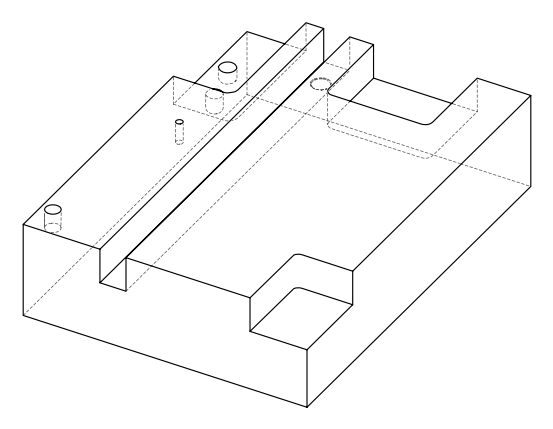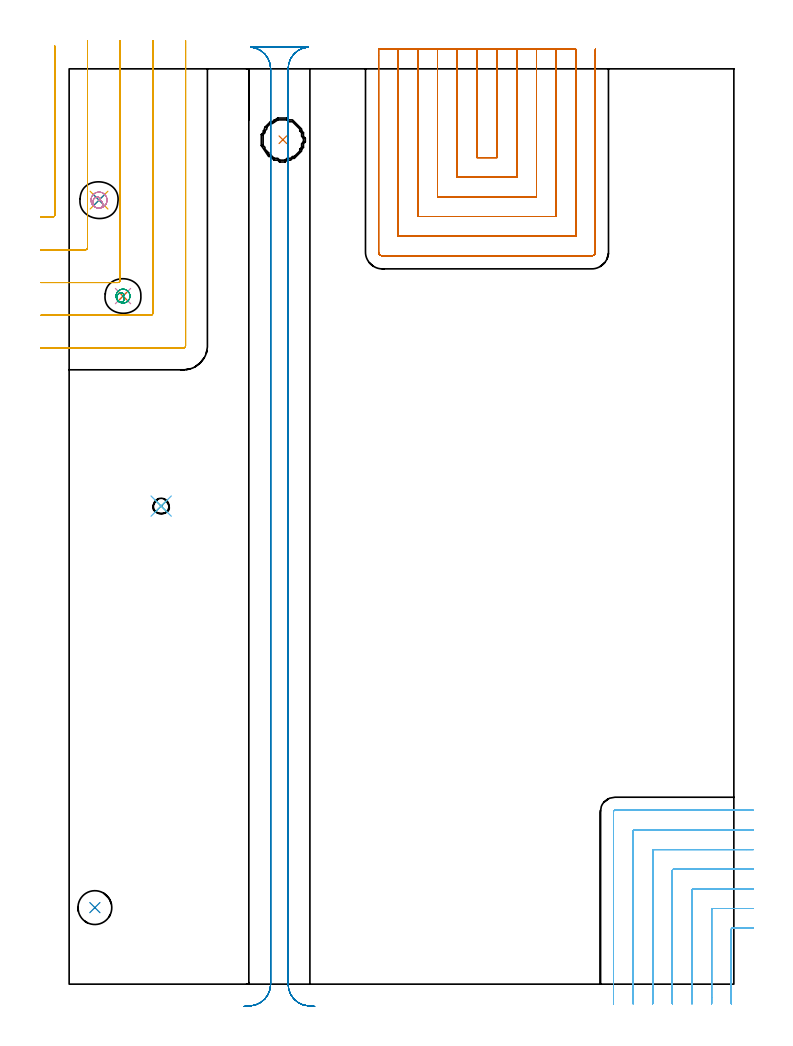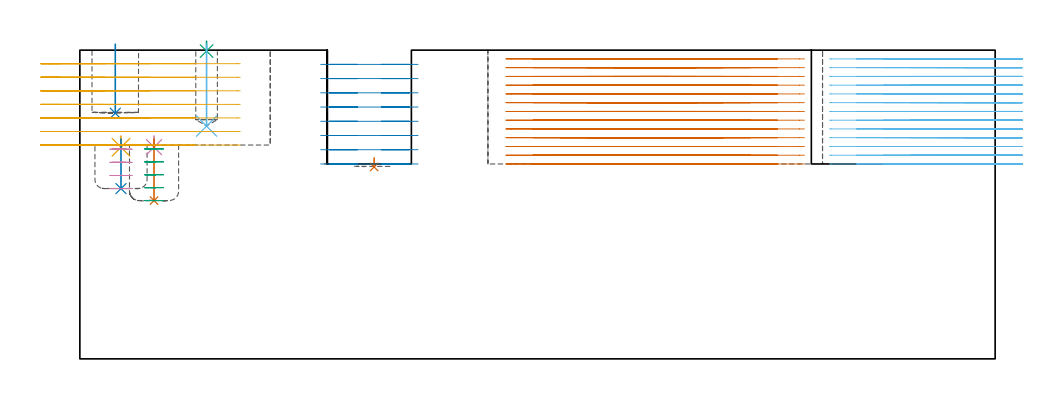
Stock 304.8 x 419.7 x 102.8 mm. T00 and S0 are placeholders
(PLAN: 14 operations, 8 tool changes, 94.5 min)
(1 INDEXABLE_INSERT_DRILL_BLIND_HOLE_FROM_SOLID | STEP1POCKET | NXT0302_009 | 0.02 min | 10948 mm3)
(2 INDEXABLE_INSERT_DRILL_BLIND_HOLE_FROM_SOLID_1 | STEP1POCKET_1 | NXT0302_002 | 0.09 min | 3919 mm3)
(3 SPOT_DRILL | STEP1POCKET_2 | NXT0321_9005460120000 | 0.03 min | 0 mm3)
(4 SPOT_DRILL_1 | STEP1POCKET_3 | NXT0321_9005460120000 | 0.04 min | 3485 mm3)
(5 SPOT_DRILL_2 | STEP1POCKET_4 | NXT0321_9005460120000 | 0.04 min | 3489 mm3)
(6 DRILL_BLIND_HOLE_INTO_CENTER | STEP1POCKET_2 | UGT0301_192 | 0.11 min | 963 mm3)
(7 DRILL_BLIND_HOLE_INTO_CENTER_1 | STEP1POCKET_3 | NXT0301_128 | 0.09 min | 2040 mm3)
(8 DRILL_BLIND_HOLE_INTO_CENTER_2 | STEP1POCKET_4 | NXT0301_128 | 0.07 min | 1585 mm3)
(9 MILL_ROUGH_BLIND_HOLE_CONTOUR | STEP1POCKET_3 | UGT0201_089 | Spiral | 0.67 min | 3842 mm3)
(10 MILL_ROUGH_BLIND_HOLE_CONTOUR_1 | STEP1POCKET_4 | UGT0201_089 | Spiral | 0.64 min | 4366 mm3)
(11 MILL_CORNER_NOTCH_RECTANGULAR | CORNER_NOTCH_RECTANGULAR | UGT0201_094 | Follow Part, ap 5, ae 75% | 11.27 min | 263974 mm3)
(12 MILL_CORNER_NOTCH_RECTANGULAR_1 | CORNER_NOTCH_RECTANGULAR_1 | NXT0201_011 | Follow Part, ap 3, ae 75% | 20.26 min | 198459 mm3)
(13 MILL_SLOT | SLOT_PARTIAL_RECTANGULAR | NXT0201_011 | Follow Part, ap 3, ae 75% | 46.13 min | 386255 mm3)
(14 MILL_RECTANGULAR_SLOT | SLOT_RECTANGULAR | UGT0201_094 | Follow Part, ap 5, ae 75% | 15.03 min | 434647 mm3)
(TOOL NXT0302_009 | Index. Insert Drill 19mm [880-D1900L25-05] | D19 PA176 FL95 Z2)
(TOOL NXT0302_002 | Index. Insert Drill 15.5mm [880-D1550L20-05] | D15.5 PA176 FL78 Z2)
(TOOL NXT0321_9005460120000 | NC Spot Drill, 142deg, 12mm, Carbide, Uncoated | D12 PA142 FL30 Z2)
(TOOL UGT0301_192 | Twist Drill 7.2 mm | D7.2 PA118 FL66 Z2)
(TOOL NXT0301_128 | Carbide Drill 12mm [861.1-1200-036A1-GP GC34] | D12 PA150 FL37.4 Z2)
(TOOL UGT0201_089 | End mill 10 mm | D10 R3 FL22 Z4)
(TOOL UGT0201_094 | End mill 20 mm | D20 FL38 Z4)
(TOOL NXT0201_011 | ENDMILL 12mm [2P460-1200-NA 1630] | D12 FL38 Z6)
(OP 1 INDEXABLE_INSERT_DRILL_BLIND_HOLE_FROM_SOLID)
G17 G21 G94 G90
T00 M6
G54
G17 G0 G90 X98. Y387.2 S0 M3
G43 Z112.8 H1
G94 G81 G98 Z63.9 F250. R66.9
G80
M5
M2
(OP 2 INDEXABLE_INSERT_DRILL_BLIND_HOLE_FROM_SOLID_1)
G17 G21 G94 G90
T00 M6
G54
G17 G0 G90 X11.8 Y35.1 S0 M3
G43 Z112.8 H1
G94 G81 G98 Z81.8 F250. R104.8
G80
M5
M2
(OP 3 SPOT_DRILL)
G17 G21 G94 G90
T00 M6
G54
G17 G0 G90 X42.2 Y219.2 S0 M3
G43 Z112.8 H0
G94 G81 G98 Z102.49 F250. R105.8
G80
M5
M2
(OP 4 SPOT_DRILL_1)
G17 G21 G94 G90
T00 M6
G54
G17 G0 G90 X24.7 Y315.5 S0 M3
G43 Z112.8 H0
G94 G81 G98 Z70.494 F250. R74.2
G80
M5
M2
(OP 5 SPOT_DRILL_2)
G17 G21 G94 G90
T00 M6
G54
G17 G0 G90 X13.7 Y359.5 S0 M3
G43 Z112.8 H0
G94 G81 G98 Z70.451 F250. R74.2
G80
M5
M2
(OP 6 DRILL_BLIND_HOLE_INTO_CENTER)
G17 G21 G94 G90
T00 M6
G54
G17 G0 G90 X42.2 Y219.2 S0 M3
G43 Z112.8 H0
G94 G81 G98 Z77.5 F250. R104.8
G80
M5
M2
(OP 7 DRILL_BLIND_HOLE_INTO_CENTER_1)
G17 G21 G94 G90
T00 M6
G54
G17 G0 G90 X24.7 Y315.5 S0 M3
G43 Z112.8 H1
G94 G81 G98 Z52.7 F250. R73.2
G80
M5
M2
(OP 8 DRILL_BLIND_HOLE_INTO_CENTER_2)
G17 G21 G94 G90
T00 M6
G54
G17 G0 G90 X13.7 Y359.5 S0 M3
G43 Z112.8 H1
G94 G81 G98 Z56.7 F250. R73.2
G80
M5
M2
(OP 9 MILL_ROUGH_BLIND_HOLE_CONTOUR)
G17 G21 G94 G90
T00 M6
G54
G17 G0 G90 X24.7 Y315.5 S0 M3
G43 Z112.8 H0
Z69.9
G94 G3 X25.152 Y316.211 R0.499 F250.
X24.019 Y316.948 R1.283
X21.965 Y315.52 R2.125
X22.66 Y313.034 R2.263
X27.166 Y313.46 R3.2
X22.66 Y313.034 R-3.2
X24.913 Y313.247 R1.6
X24.7 Y315.5 R1.6
G0 Z65.6
G3 X25.152 Y316.211 R0.499
X24.019 Y316.948 R1.283
X21.965 Y315.52 R2.125
X22.66 Y313.034 R2.263
X27.166 Y313.46 R3.2
X22.66 Y313.034 R-3.2
X24.913 Y313.247 R1.6
X24.7 Y315.5 R1.6
G0 Z61.3
G3 X25.152 Y316.211 R0.499
X24.019 Y316.948 R1.283
X21.965 Y315.52 R2.125
X22.66 Y313.034 R2.263
X27.166 Y313.46 R3.2
X22.66 Y313.034 R-3.2
X24.913 Y313.247 R1.6
X24.7 Y315.5 R1.6
G0 Z57.
G3 X25.152 Y316.211 R0.499
X24.019 Y316.948 R1.283
X21.965 Y315.52 R2.125
X22.66 Y313.034 R2.263
X27.166 Y313.46 R3.2
X22.66 Y313.034 R-3.2
X24.913 Y313.247 R1.6
X24.7 Y315.5 R1.6
G0 Z52.7
G3 X25.152 Y316.211 R0.499
X24.019 Y316.948 R1.283
X21.965 Y315.52 R2.125
X22.66 Y313.034 R2.263
X27.166 Y313.46 R3.2
X22.66 Y313.034 R-3.2
X24.913 Y313.247 R1.6
X24.7 Y315.5 R1.6
G0 Z112.8
M5
M2
(OP 10 MILL_ROUGH_BLIND_HOLE_CONTOUR_1)
G17 G21 G94 G90
T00 M6
G54
G17 G0 G90 X13.7 Y359.5 S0 M3
G43 Z112.8 H0
Z69.825
G94 G3 X14.11 Y360.448 R0.563 F250.
X12.434 Y360.849 R1.567
X10.874 Y358.062 R2.442
X13.468 Y355.807 R2.829
X17.393 Y359.268 R3.7
X13.468 Y355.807 R-3.7
X15.43 Y357.537 R1.85
X13.7 Y359.5 R1.85
G0 Z65.45
G3 X14.11 Y360.448 R0.563
X12.434 Y360.849 R1.567
X10.874 Y358.062 R2.442
X13.468 Y355.807 R2.829
X17.393 Y359.268 R3.7
X13.468 Y355.807 R-3.7
X15.43 Y357.537 R1.85
X13.7 Y359.5 R1.85
G0 Z61.075
G3 X14.11 Y360.448 R0.563
X12.434 Y360.849 R1.567
X10.874 Y358.062 R2.442
X13.468 Y355.807 R2.829
X17.393 Y359.268 R3.7
X13.468 Y355.807 R-3.7
X15.43 Y357.537 R1.85
X13.7 Y359.5 R1.85
G0 Z56.7
G3 X14.11 Y360.448 R0.563
X12.434 Y360.849 R1.567
X10.874 Y358.062 R2.442
X13.468 Y355.807 R2.829
X17.393 Y359.268 R3.7
X13.468 Y355.807 R-3.7
X15.43 Y357.537 R1.85
X13.7 Y359.5 R1.85
G0 Z112.8
M5
M2
(OP 11 MILL_CORNER_NOTCH_RECTANGULAR)
G17 G21 G94 G90
T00 M6
G54
G17 G0 G90 X-13. Y351.7 S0 M3
G43 Z112.8 H0
Z98.286
G94 G1 X-10. F250.
X-7.594 F500.
G3 X-6.6 Y352.694 R1.
G1 Y427.213
Y430.213 F250.
G0 Z112.8
X-13. Y336.7
Z98.286
G1 X-10.
X7.406 F500.
G3 X8.4 Y337.694 R1.
G1 Y429.7
Y432.7 F250.
G0 Z112.8
X-13. Y321.7
Z98.286
G1 X-10.
X22.405 F500.
G3 X23.4 Y322.695 R1.
G1 Y429.7
Y432.7 F250.
G0 Z112.8
X-13. Y306.7
Z98.286
G1 X-10.
X37.405 F500.
G3 X38.4 Y307.695 R1.
G1 Y429.7
Y432.7 F250.
G0 Z112.8
X-13. Y291.7
Z98.286
G1 X-10.
X52.405 F500.
G3 X53.4 Y292.695 R1.
G1 Y429.7
Y432.7 F250.
G0 Z112.8
X-13. Y351.7
Z93.771
G1 X-10.
X-7.594 F500.
G3 X-6.6 Y352.694 R1.
G1 Y427.213
Y430.213 F250.
G0 Z112.8
X-13. Y336.7
Z93.771
G1 X-10.
X7.406 F500.
G3 X8.4 Y337.694 R1.
G1 Y429.7
Y432.7 F250.
G0 Z112.8
X-13. Y321.7
Z93.771
G1 X-10.
X22.405 F500.
G3 X23.4 Y322.695 R1.
G1 Y429.7
Y432.7 F250.
G0 Z112.8
X-13. Y306.7
Z93.771
G1 X-10.
X37.405 F500.
G3 X38.4 Y307.695 R1.
G1 Y429.7
Y432.7 F250.
G0 Z112.8
X-13. Y291.7
Z93.771
G1 X-10.
X52.405 F500.
G3 X53.4 Y292.695 R1.
G1 Y429.7
Y432.7 F250.
G0 Z112.8
X-13. Y351.7
Z89.257
G1 X-10.
X-7.594 F500.
G3 X-6.6 Y352.694 R1.
G1 Y427.213
Y430.213 F250.
G0 Z112.8
X-13. Y336.7
Z89.257
G1 X-10.
X7.406 F500.
G3 X8.4 Y337.694 R1.
G1 Y429.7
Y432.7 F250.
G0 Z112.8
X-13. Y321.7
Z89.257
G1 X-10.
X22.405 F500.
G3 X23.4 Y322.695 R1.
G1 Y429.7
Y432.7 F250.
G0 Z112.8
X-13. Y306.7
Z89.257
G1 X-10.
X37.405 F500.
G3 X38.4 Y307.695 R1.
G1 Y429.7
Y432.7 F250.
G0 Z112.8
X-13. Y291.7
Z89.257
G1 X-10.
X52.405 F500.
G3 X53.4 Y292.695 R1.
G1 Y429.7
Y432.7 F250.
G0 Z112.8
X-13. Y351.7
Z84.743
G1 X-10.
X-7.594 F500.
G3 X-6.6 Y352.694 R1.
G1 Y427.213
Y430.213 F250.
G0 Z112.8
X-13. Y336.7
Z84.743
G1 X-10.
X7.406 F500.
G3 X8.4 Y337.694 R1.
G1 Y429.7
Y432.7 F250.
G0 Z112.8
X-13. Y321.7
Z84.743
G1 X-10.
X22.405 F500.
G3 X23.4 Y322.695 R1.
G1 Y429.7
Y432.7 F250.
G0 Z112.8
X-13. Y306.7
Z84.743
G1 X-10.
X37.405 F500.
G3 X38.4 Y307.695 R1.
G1 Y429.7
Y432.7 F250.
G0 Z112.8
X-13. Y291.7
Z84.743
G1 X-10.
X52.405 F500.
G3 X53.4 Y292.695 R1.
G1 Y429.7
Y432.7 F250.
G0 Z112.8
X-13. Y351.7
Z80.229
G1 X-10.
X-7.594 F500.
G3 X-6.6 Y352.694 R1.
G1 Y427.213
Y430.213 F250.
G0 Z112.8
X-13. Y336.7
Z80.229
G1 X-10.
X7.406 F500.
G3 X8.4 Y337.694 R1.
G1 Y429.7
Y432.7 F250.
G0 Z112.8
X-13. Y321.7
Z80.229
G1 X-10.
X22.405 F500.
G3 X23.4 Y322.695 R1.
G1 Y429.7
Y432.7 F250.
G0 Z112.8
X-13. Y306.7
Z80.229
G1 X-10.
X37.405 F500.
G3 X38.4 Y307.695 R1.
G1 Y429.7
Y432.7 F250.
G0 Z112.8
X-13. Y291.7
Z80.229
G1 X-10.
X52.405 F500.
G3 X53.4 Y292.695 R1.
G1 Y429.7
Y432.7 F250.
G0 Z112.8
X-13. Y351.7
Z75.714
G1 X-10.
X-7.594 F500.
G3 X-6.6 Y352.694 R1.
G1 Y427.213
Y430.213 F250.
G0 Z112.8
X-13. Y336.7
Z75.714
G1 X-10.
X7.406 F500.
G3 X8.4 Y337.694 R1.
G1 Y429.7
Y432.7 F250.
G0 Z112.8
X-13. Y321.7
Z75.714
G1 X-10.
X22.405 F500.
G3 X23.4 Y322.695 R1.
G1 Y429.7
Y432.7 F250.
G0 Z112.8
X-13. Y306.7
Z75.714
G1 X-10.
X37.405 F500.
G3 X38.4 Y307.695 R1.
G1 Y429.7
Y432.7 F250.
G0 Z112.8
X-13. Y291.7
Z75.714
G1 X-10.
X52.405 F500.
G3 X53.4 Y292.695 R1.
G1 Y429.7
Y432.7 F250.
G0 Z112.8
X-13. Y351.7
Z71.2
G1 X-10.
X-7.594 F500.
G3 X-6.6 Y352.694 R1.
G1 Y427.213
Y430.213 F250.
G0 Z112.8
X-13. Y336.7
Z71.2
G1 X-10.
X7.406 F500.
G3 X8.4 Y337.694 R1.
G1 Y429.7
Y432.7 F250.
G0 Z112.8
X-13. Y321.7
Z71.2
G1 X-10.
X22.405 F500.
G3 X23.4 Y322.695 R1.
G1 Y429.7
Y432.7 F250.
G0 Z112.8
X-13. Y306.7
Z71.2
G1 X-10.
X37.405 F500.
G3 X38.4 Y307.695 R1.
G1 Y429.7
Y432.7 F250.
G0 Z112.8
X-13. Y291.7
Z71.2
G1 X-10.
X52.405 F500.
G3 X53.4 Y292.695 R1.
G1 Y429.7
Y432.7 F250.
G0 Z112.8
M5
M2
(OP 12 MILL_CORNER_NOTCH_RECTANGULAR_1)
G17 G21 G94 G90
T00 M6
G54
G17 G0 G90 X313.8 Y25.7 S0 M3
G43 Z112.8 H1
Z99.885
G94 G1 X310.8 F250.
X304.195 F500.
G3 X303.6 Y25.105 R0.6
G1 Y-6.
Y-9. F250.
G0 Z112.8
X313.8 Y34.7
Z99.885
G1 X310.8
X295.195 F500.
G3 X294.6 Y34.105 R0.6
G1 Y-6.
Y-9. F250.
G0 Z112.8
X313.8 Y43.7
Z99.885
G1 X310.8
X286.196 F500.
G3 X285.6 Y43.104 R0.6
G1 Y-6.
Y-9. F250.
G0 Z112.8
X313.8 Y52.7
Z99.885
G1 X310.8
X277.196 F500.
G3 X276.6 Y52.104 R0.6
G1 Y-6.
Y-9. F250.
G0 Z112.8
X313.8 Y61.7
Z99.885
G1 X310.8
X268.196 F500.
G3 X267.6 Y61.104 R0.6
G1 Y-6.
Y-9. F250.
G0 Z112.8
X313.8 Y70.7
Z99.885
G1 X310.8
X259.196 F500.
G3 X258.6 Y70.104 R0.6
G1 Y-6.
Y-9. F250.
G0 Z112.8
X313.8 Y79.7
Z99.885
G1 X310.8
X250.2 F500.
G3 X249.6 Y79.1 R0.6
G1 Y-6.
Y-9. F250.
G0 Z112.8
X313.8 Y25.7
Z96.969
G1 X310.8
X304.195 F500.
G3 X303.6 Y25.105 R0.6
G1 Y-6.
Y-9. F250.
G0 Z112.8
X313.8 Y34.7
Z96.969
G1 X310.8
X295.195 F500.
G3 X294.6 Y34.104 R0.6
G1 Y-6.
Y-9. F250.
G0 Z112.8
X313.8 Y43.7
Z96.969
G1 X310.8
X286.196 F500.
G3 X285.6 Y43.104 R0.6
G1 Y-6.
Y-9. F250.
G0 Z112.8
X313.8 Y52.7
Z96.969
G1 X310.8
X277.196 F500.
G3 X276.6 Y52.104 R0.6
G1 Y-6.
Y-9. F250.
G0 Z112.8
X313.8 Y61.7
Z96.969
G1 X310.8
X268.196 F500.
G3 X267.6 Y61.104 R0.6
G1 Y-6.
Y-9. F250.
G0 Z112.8
X313.8 Y70.7
Z96.969
G1 X310.8
X259.196 F500.
G3 X258.6 Y70.104 R0.6
G1 Y-6.
Y-9. F250.
G0 Z112.8
X313.8 Y79.7
Z96.969
G1 X310.8
X250.2 F500.
G3 X249.6 Y79.1 R0.6
G1 Y-6.
Y-9. F250.
G0 Z112.8
X313.8 Y25.7
Z94.054
G1 X310.8
X304.195 F500.
G3 X303.6 Y25.105 R0.6
G1 Y-6.
Y-9. F250.
G0 Z112.8
X313.8 Y34.7
Z94.054
G1 X310.8
X295.195 F500.
G3 X294.6 Y34.104 R0.6
G1 Y-6.
Y-9. F250.
G0 Z112.8
X313.8 Y43.7
Z94.054
G1 X310.8
X286.196 F500.
G3 X285.6 Y43.104 R0.6
G1 Y-6.
Y-9. F250.
G0 Z112.8
X313.8 Y52.7
Z94.054
G1 X310.8
X277.196 F500.
G3 X276.6 Y52.104 R0.6
G1 Y-6.
Y-9. F250.
G0 Z112.8
X313.8 Y61.7
Z94.054
G1 X310.8
X268.196 F500.
G3 X267.6 Y61.104 R0.6
G1 Y-6.
Y-9. F250.
G0 Z112.8
X313.8 Y70.7
Z94.054
G1 X310.8
X259.196 F500.
G3 X258.6 Y70.104 R0.6
G1 Y-6.
Y-9. F250.
G0 Z112.8
X313.8 Y79.7
Z94.054
G1 X310.8
X250.2 F500.
G3 X249.6 Y79.1 R0.6
G1 Y-6.
Y-9. F250.
G0 Z112.8
X313.8 Y25.7
Z91.138
G1 X310.8
X304.195 F500.
G3 X303.6 Y25.105 R0.6
G1 Y-6.
Y-9. F250.
G0 Z112.8
X313.8 Y34.7
Z91.138
G1 X310.8
X295.195 F500.
G3 X294.6 Y34.104 R0.6
G1 Y-6.
Y-9. F250.
G0 Z112.8
X313.8 Y43.7
Z91.138
G1 X310.8
X286.196 F500.
G3 X285.6 Y43.104 R0.6
G1 Y-6.
Y-9. F250.
G0 Z112.8
X313.8 Y52.7
Z91.138
G1 X310.8
X277.196 F500.
G3 X276.6 Y52.104 R0.6
G1 Y-6.
Y-9. F250.
G0 Z112.8
X313.8 Y61.7
Z91.138
G1 X310.8
X268.196 F500.
G3 X267.6 Y61.104 R0.6
G1 Y-6.
Y-9. F250.
G0 Z112.8
X313.8 Y70.7
Z91.138
G1 X310.8
X259.196 F500.
G3 X258.6 Y70.104 R0.6
G1 Y-6.
Y-9. F250.
G0 Z112.8
X313.8 Y79.7
Z91.138
G1 X310.8
X250.2 F500.
G3 X249.6 Y79.1 R0.6
G1 Y-6.
Y-9. F250.
G0 Z112.8
X313.8 Y25.7
Z88.223
G1 X310.8
X304.195 F500.
G3 X303.6 Y25.105 R0.6
G1 Y-6.
Y-9. F250.
G0 Z112.8
X313.8 Y34.7
Z88.223
G1 X310.8
X295.195 F500.
G3 X294.6 Y34.104 R0.6
G1 Y-6.
Y-9. F250.
G0 Z112.8
X313.8 Y43.7
Z88.223
G1 X310.8
X286.196 F500.
G3 X285.6 Y43.104 R0.6
G1 Y-6.
Y-9. F250.
G0 Z112.8
X313.8 Y52.7
Z88.223
G1 X310.8
X277.196 F500.
G3 X276.6 Y52.104 R0.6
G1 Y-6.
Y-9. F250.
G0 Z112.8
X313.8 Y61.7
Z88.223
G1 X310.8
X268.196 F500.
G3 X267.6 Y61.104 R0.6
G1 Y-6.
Y-9. F250.
G0 Z112.8
X313.8 Y70.7
Z88.223
G1 X310.8
X259.196 F500.
G3 X258.6 Y70.104 R0.6
G1 Y-6.
Y-9. F250.
G0 Z112.8
X313.8 Y79.7
Z88.223
G1 X310.8
X250.2 F500.
G3 X249.6 Y79.1 R0.6
G1 Y-6.
Y-9. F250.
G0 Z112.8
X313.8 Y25.7
Z85.308
G1 X310.8
X304.195 F500.
G3 X303.6 Y25.105 R0.6
G1 Y-6.
Y-9. F250.
G0 Z112.8
X313.8 Y34.7
Z85.308
G1 X310.8
X295.195 F500.
G3 X294.6 Y34.104 R0.6
G1 Y-6.
Y-9. F250.
G0 Z112.8
X313.8 Y43.7
Z85.308
G1 X310.8
X286.196 F500.
G3 X285.6 Y43.104 R0.6
G1 Y-6.
Y-9. F250.
G0 Z112.8
X313.8 Y52.7
Z85.308
G1 X310.8
X277.196 F500.
G3 X276.6 Y52.104 R0.6
G1 Y-6.
Y-9. F250.
G0 Z112.8
X313.8 Y61.7
Z85.308
G1 X310.8
X268.196 F500.
G3 X267.6 Y61.104 R0.6
G1 Y-6.
Y-9. F250.
G0 Z112.8
X313.8 Y70.7
Z85.308
G1 X310.8
X259.196 F500.
G3 X258.6 Y70.104 R0.6
G1 Y-6.
Y-9. F250.
G0 Z112.8
X313.8 Y79.7
Z85.308
G1 X310.8
X250.2 F500.
G3 X249.6 Y79.1 R0.6
G1 Y-6.
Y-9. F250.
G0 Z112.8
X313.8 Y25.7
Z82.392
G1 X310.8
X304.195 F500.
G3 X303.6 Y25.105 R0.6
G1 Y-6.
Y-9. F250.
G0 Z112.8
X313.8 Y34.7
Z82.392
G1 X310.8
X295.195 F500.
G3 X294.6 Y34.104 R0.6
G1 Y-6.
Y-9. F250.
G0 Z112.8
X313.8 Y43.7
Z82.392
G1 X310.8
X286.196 F500.
G3 X285.6 Y43.104 R0.6
G1 Y-6.
Y-9. F250.
G0 Z112.8
X313.8 Y52.7
Z82.392
G1 X310.8
X277.196 F500.
G3 X276.6 Y52.104 R0.6
G1 Y-6.
Y-9. F250.
G0 Z112.8
X313.8 Y61.7
Z82.392
G1 X310.8
X268.196 F500.
G3 X267.6 Y61.104 R0.6
G1 Y-6.
Y-9. F250.
G0 Z112.8
X313.8 Y70.7
Z82.392
G1 X310.8
X259.196 F500.
G3 X258.6 Y70.104 R0.6
G1 Y-6.
Y-9. F250.
G0 Z112.8
X313.8 Y79.7
Z82.392
G1 X310.8
X250.2 F500.
G3 X249.6 Y79.1 R0.6
G1 Y-6.
Y-9. F250.
G0 Z112.8
X313.8 Y25.7
Z79.477
G1 X310.8
X304.195 F500.
G3 X303.6 Y25.105 R0.6
G1 Y-6.
Y-9. F250.
G0 Z112.8
X313.8 Y34.7
Z79.477
G1 X310.8
X295.195 F500.
G3 X294.6 Y34.104 R0.6
G1 Y-6.
Y-9. F250.
G0 Z112.8
X313.8 Y43.7
Z79.477
G1 X310.8
X286.196 F500.
G3 X285.6 Y43.104 R0.6
G1 Y-6.
Y-9. F250.
G0 Z112.8
X313.8 Y52.7
Z79.477
G1 X310.8
X277.196 F500.
G3 X276.6 Y52.104 R0.6
G1 Y-6.
Y-9. F250.
G0 Z112.8
X313.8 Y61.7
Z79.477
G1 X310.8
X268.196 F500.
G3 X267.6 Y61.104 R0.6
G1 Y-6.
Y-9. F250.
G0 Z112.8
X313.8 Y70.7
Z79.477
G1 X310.8
X259.196 F500.
G3 X258.6 Y70.104 R0.6
G1 Y-6.
Y-9. F250.
G0 Z112.8
X313.8 Y79.7
Z79.477
G1 X310.8
X250.2 F500.
G3 X249.6 Y79.1 R0.6
G1 Y-6.
Y-9. F250.
G0 Z112.8
X313.8 Y25.7
Z76.562
G1 X310.8
X304.195 F500.
G3 X303.6 Y25.105 R0.6
G1 Y-6.
Y-9. F250.
G0 Z112.8
X313.8 Y34.7
Z76.562
G1 X310.8
X295.195 F500.
G3 X294.6 Y34.104 R0.6
G1 Y-6.
Y-9. F250.
G0 Z112.8
X313.8 Y43.7
Z76.562
G1 X310.8
X286.196 F500.
G3 X285.6 Y43.104 R0.6
G1 Y-6.
Y-9. F250.
G0 Z112.8
X313.8 Y52.7
Z76.562
G1 X310.8
X277.196 F500.
G3 X276.6 Y52.104 R0.6
G1 Y-6.
Y-9. F250.
G0 Z112.8
X313.8 Y61.7
Z76.562
G1 X310.8
X268.196 F500.
G3 X267.6 Y61.104 R0.6
G1 Y-6.
Y-9. F250.
G0 Z112.8
X313.8 Y70.7
Z76.562
G1 X310.8
X259.196 F500.
G3 X258.6 Y70.104 R0.6
G1 Y-6.
Y-9. F250.
G0 Z112.8
X313.8 Y79.7
Z76.562
G1 X310.8
X250.2 F500.
G3 X249.6 Y79.1 R0.6
G1 Y-6.
Y-9. F250.
G0 Z112.8
X313.8 Y25.7
Z73.646
G1 X310.8
X304.195 F500.
G3 X303.6 Y25.105 R0.6
G1 Y-6.
Y-9. F250.
G0 Z112.8
X313.8 Y34.7
Z73.646
G1 X310.8
X295.195 F500.
G3 X294.6 Y34.104 R0.6
G1 Y-6.
Y-9. F250.
G0 Z112.8
X313.8 Y43.7
Z73.646
G1 X310.8
X286.196 F500.
G3 X285.6 Y43.104 R0.6
G1 Y-6.
Y-9. F250.
G0 Z112.8
X313.8 Y52.7
Z73.646
G1 X310.8
X277.196 F500.
G3 X276.6 Y52.104 R0.6
G1 Y-6.
Y-9. F250.
G0 Z112.8
X313.8 Y61.7
Z73.646
G1 X310.8
X268.196 F500.
G3 X267.6 Y61.104 R0.6
G1 Y-6.
Y-9. F250.
G0 Z112.8
X313.8 Y70.7
Z73.646
G1 X310.8
X259.196 F500.
G3 X258.6 Y70.104 R0.6
G1 Y-6.
Y-9. F250.
G0 Z112.8
X313.8 Y79.7
Z73.646
G1 X310.8
X250.2 F500.
G3 X249.6 Y79.1 R0.6
G1 Y-6.
Y-9. F250.
G0 Z112.8
X313.8 Y25.7
Z70.731
G1 X310.8
X304.195 F500.
G3 X303.6 Y25.105 R0.6
G1 Y-6.
Y-9. F250.
G0 Z112.8
X313.8 Y34.7
Z70.731
G1 X310.8
X295.195 F500.
G3 X294.6 Y34.104 R0.6
G1 Y-6.
Y-9. F250.
G0 Z112.8
X313.8 Y43.7
Z70.731
G1 X310.8
X286.196 F500.
G3 X285.6 Y43.104 R0.6
G1 Y-6.
Y-9. F250.
G0 Z112.8
X313.8 Y52.7
Z70.731
G1 X310.8
X277.196 F500.
G3 X276.6 Y52.104 R0.6
G1 Y-6.
Y-9. F250.
G0 Z112.8
X313.8 Y61.7
Z70.731
G1 X310.8
X268.196 F500.
G3 X267.6 Y61.104 R0.6
G1 Y-6.
Y-9. F250.
G0 Z112.8
X313.8 Y70.7
Z70.731
G1 X310.8
X259.196 F500.
G3 X258.6 Y70.104 R0.6
G1 Y-6.
Y-9. F250.
G0 Z112.8
X313.8 Y79.7
Z70.731
G1 X310.8
X250.2 F500.
G3 X249.6 Y79.1 R0.6
G1 Y-6.
Y-9. F250.
G0 Z112.8
X313.8 Y25.7
Z67.815
G1 X310.8
X304.195 F500.
G3 X303.6 Y25.105 R0.6
G1 Y-6.
Y-9. F250.
G0 Z112.8
X313.8 Y34.7
Z67.815
G1 X310.8
X295.195 F500.
G3 X294.6 Y34.104 R0.6
G1 Y-6.
Y-9. F250.
G0 Z112.8
X313.8 Y43.7
Z67.815
G1 X310.8
X286.196 F500.
G3 X285.6 Y43.104 R0.6
G1 Y-6.
Y-9. F250.
G0 Z112.8
X313.8 Y52.7
Z67.815
G1 X310.8
X277.196 F500.
G3 X276.6 Y52.104 R0.6
G1 Y-6.
Y-9. F250.
G0 Z112.8
X313.8 Y61.7
Z67.815
G1 X310.8
X268.196 F500.
G3 X267.6 Y61.104 R0.6
G1 Y-6.
Y-9. F250.
G0 Z112.8
X313.8 Y70.7
Z67.815
G1 X310.8
X259.196 F500.
G3 X258.6 Y70.104 R0.6
G1 Y-6.
Y-9. F250.
G0 Z112.8
X313.8 Y79.7
Z67.815
G1 X310.8
X250.2 F500.
G3 X249.6 Y79.1 R0.6
G1 Y-6.
Y-9. F250.
G0 Z112.8
X313.8 Y25.7
Z64.9
G1 X310.8
X304.195 F500.
G3 X303.6 Y25.105 R0.6
G1 Y-6.
Y-9. F250.
G0 Z112.8
X313.8 Y34.7
Z64.9
G1 X310.8
X295.195 F500.
G3 X294.6 Y34.104 R0.6
G1 Y-6.
Y-9. F250.
G0 Z112.8
X313.8 Y43.7
Z64.9
G1 X310.8
X286.196 F500.
G3 X285.6 Y43.104 R0.6
G1 Y-6.
Y-9. F250.
G0 Z112.8
X313.8 Y52.7
Z64.9
G1 X310.8
X277.196 F500.
G3 X276.6 Y52.104 R0.6
G1 Y-6.
Y-9. F250.
G0 Z112.8
X313.8 Y61.7
Z64.9
G1 X310.8
X268.196 F500.
G3 X267.6 Y61.104 R0.6
G1 Y-6.
Y-9. F250.
G0 Z112.8
X313.8 Y70.7
Z64.9
G1 X310.8
X259.196 F500.
G3 X258.6 Y70.104 R0.6
G1 Y-6.
Y-9. F250.
G0 Z112.8
X313.8 Y79.7
Z64.9
G1 X310.8
X250.2 F500.
G3 X249.6 Y79.1 R0.6
G1 Y-6.
Y-9. F250.
G0 Z112.8
M5
M2
(OP 13 MILL_SLOT)
G17 G21 G94 G90
T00 M6
G54
G17 G0 G90 X186.9 Y428.7 S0 M3
G43 Z112.8 H1
Z99.885
G94 G1 Y425.7 F250.
Y379. F500.
X196.3
Y425.7
Y428.7 F250.
X177.9
Y425.7
Y370. F500.
X205.3
Y425.7
Y428.7 F250.
X168.9
Y425.7
Y361. F500.
X214.3
Y425.7
Y428.7 F250.
X159.9
Y425.7
Y352. F500.
X223.3
Y425.7
Y428.7 F250.
X150.9
Y425.7
Y343. F500.
X232.3
Y425.7
Y428.7 F250.
X141.9
Y425.7
Y335.7 F500.
G3 X143.6 Y334. R1.7
G1 X239.6
G3 X241.3 Y335.7 R1.7
G1 Y425.7
Y428.7 F250.
G0 X186.9 Z96.969
G1 Y425.7
Y379. F500.
X196.3
Y425.7
Y428.7 F250.
X177.9
Y425.7
Y370. F500.
X205.3
Y425.7
Y428.7 F250.
X168.9
Y425.7
Y361. F500.
X214.3
Y425.7
Y428.7 F250.
X159.9
Y425.7
Y352. F500.
X223.3
Y425.7
Y428.7 F250.
X150.9
Y425.7
Y343. F500.
X232.3
Y425.7
Y428.7 F250.
X141.9
Y425.7
Y335.7 F500.
G3 X143.6 Y334. R1.7
G1 X239.6
G3 X241.3 Y335.7 R1.7
G1 Y425.7
Y428.7 F250.
G0 X186.9 Z94.054
G1 Y425.7
Y379. F500.
X196.3
Y425.7
Y428.7 F250.
X177.9
Y425.7
Y370. F500.
X205.3
Y425.7
Y428.7 F250.
X168.9
Y425.7
Y361. F500.
X214.3
Y425.7
Y428.7 F250.
X159.9
Y425.7
Y352. F500.
X223.3
Y425.7
Y428.7 F250.
X150.9
Y425.7
Y343. F500.
X232.3
Y425.7
Y428.7 F250.
X141.9
Y425.7
Y335.7 F500.
G3 X143.6 Y334. R1.7
G1 X239.6
G3 X241.3 Y335.7 R1.7
G1 Y425.7
Y428.7 F250.
G0 X186.9 Z91.138
G1 Y425.7
Y379. F500.
X196.3
Y425.7
Y428.7 F250.
X177.9
Y425.7
Y370. F500.
X205.3
Y425.7
Y428.7 F250.
X168.9
Y425.7
Y361. F500.
X214.3
Y425.7
Y428.7 F250.
X159.9
Y425.7
Y352. F500.
X223.3
Y425.7
Y428.7 F250.
X150.9
Y425.7
Y343. F500.
X232.3
Y425.7
Y428.7 F250.
X141.9
Y425.7
Y335.7 F500.
G3 X143.6 Y334. R1.7
G1 X239.6
G3 X241.3 Y335.7 R1.7
G1 Y425.7
Y428.7 F250.
G0 X186.9 Z88.223
G1 Y425.7
Y379. F500.
X196.3
Y425.7
Y428.7 F250.
X177.9
Y425.7
Y370. F500.
X205.3
Y425.7
Y428.7 F250.
X168.9
Y425.7
Y361. F500.
X214.3
Y425.7
Y428.7 F250.
X159.9
Y425.7
Y352. F500.
X223.3
Y425.7
Y428.7 F250.
X150.9
Y425.7
Y343. F500.
X232.3
Y425.7
Y428.7 F250.
X141.9
Y425.7
Y335.7 F500.
G3 X143.6 Y334. R1.7
G1 X239.6
G3 X241.3 Y335.7 R1.7
G1 Y425.7
Y428.7 F250.
G0 X186.9 Z85.308
G1 Y425.7
Y379. F500.
X196.3
Y425.7
Y428.7 F250.
X177.9
Y425.7
Y370. F500.
X205.3
Y425.7
Y428.7 F250.
X168.9
Y425.7
Y361. F500.
X214.3
Y425.7
Y428.7 F250.
X159.9
Y425.7
Y352. F500.
X223.3
Y425.7
Y428.7 F250.
X150.9
Y425.7
Y343. F500.
X232.3
Y425.7
Y428.7 F250.
X141.9
Y425.7
Y335.7 F500.
G3 X143.6 Y334. R1.7
G1 X239.6
G3 X241.3 Y335.7 R1.7
G1 Y425.7
Y428.7 F250.
G0 X186.9 Z82.392
G1 Y425.7
Y379. F500.
X196.3
Y425.7
Y428.7 F250.
X177.9
Y425.7
Y370. F500.
X205.3
Y425.7
Y428.7 F250.
X168.9
Y425.7
Y361. F500.
X214.3
Y425.7
Y428.7 F250.
X159.9
Y425.7
Y352. F500.
X223.3
Y425.7
Y428.7 F250.
X150.9
Y425.7
Y343. F500.
X232.3
Y425.7
Y428.7 F250.
X141.9
Y425.7
Y335.7 F500.
G3 X143.6 Y334. R1.7
G1 X239.6
G3 X241.3 Y335.7 R1.7
G1 Y425.7
Y428.7 F250.
G0 X186.9 Z79.477
G1 Y425.7
Y379. F500.
X196.3
Y425.7
Y428.7 F250.
X177.9
Y425.7
Y370. F500.
X205.3
Y425.7
Y428.7 F250.
X168.9
Y425.7
Y361. F500.
X214.3
Y425.7
Y428.7 F250.
X159.9
Y425.7
Y352. F500.
X223.3
Y425.7
Y428.7 F250.
X150.9
Y425.7
Y343. F500.
X232.3
Y425.7
Y428.7 F250.
X141.9
Y425.7
Y335.7 F500.
G3 X143.6 Y334. R1.7
G1 X239.6
G3 X241.3 Y335.7 R1.7
G1 Y425.7
Y428.7 F250.
G0 X186.9 Z76.562
G1 Y425.7
Y379. F500.
X196.3
Y425.7
Y428.7 F250.
X177.9
Y425.7
Y370. F500.
X205.3
Y425.7
Y428.7 F250.
X168.9
Y425.7
Y361. F500.
X214.3
Y425.7
Y428.7 F250.
X159.9
Y425.7
Y352. F500.
X223.3
Y425.7
Y428.7 F250.
X150.9
Y425.7
Y343. F500.
X232.3
Y425.7
Y428.7 F250.
X141.9
Y425.7
Y335.7 F500.
G3 X143.6 Y334. R1.7
G1 X239.6
G3 X241.3 Y335.7 R1.7
G1 Y425.7
Y428.7 F250.
G0 X186.9 Z73.646
G1 Y425.7
Y379. F500.
X196.3
Y425.7
Y428.7 F250.
X177.9
Y425.7
Y370. F500.
X205.3
Y425.7
Y428.7 F250.
X168.9
Y425.7
Y361. F500.
X214.3
Y425.7
Y428.7 F250.
X159.9
Y425.7
Y352. F500.
X223.3
Y425.7
Y428.7 F250.
X150.9
Y425.7
Y343. F500.
X232.3
Y425.7
Y428.7 F250.
X141.9
Y425.7
Y335.7 F500.
G3 X143.6 Y334. R1.7
G1 X239.6
G3 X241.3 Y335.7 R1.7
G1 Y425.7
Y428.7 F250.
G0 X186.9 Z70.731
G1 Y425.7
Y379. F500.
X196.3
Y425.7
Y428.7 F250.
X177.9
Y425.7
Y370. F500.
X205.3
Y425.7
Y428.7 F250.
X168.9
Y425.7
Y361. F500.
X214.3
Y425.7
Y428.7 F250.
X159.9
Y425.7
Y352. F500.
X223.3
Y425.7
Y428.7 F250.
X150.9
Y425.7
Y343. F500.
X232.3
Y425.7
Y428.7 F250.
X141.9
Y425.7
Y335.7 F500.
G3 X143.6 Y334. R1.7
G1 X239.6
G3 X241.3 Y335.7 R1.7
G1 Y425.7
Y428.7 F250.
G0 X186.9 Z67.815
G1 Y425.7
Y379. F500.
X196.3
Y425.7
Y428.7 F250.
X177.9
Y425.7
Y370. F500.
X205.3
Y425.7
Y428.7 F250.
X168.9
Y425.7
Y361. F500.
X214.3
Y425.7
Y428.7 F250.
X159.9
Y425.7
Y352. F500.
X223.3
Y425.7
Y428.7 F250.
X150.9
Y425.7
Y343. F500.
X232.3
Y425.7
Y428.7 F250.
X141.9
Y425.7
Y335.7 F500.
G3 X143.6 Y334. R1.7
G1 X239.6
G3 X241.3 Y335.7 R1.7
G1 Y425.7
Y428.7 F250.
G0 X186.9 Z64.9
G1 Y425.7
Y379. F500.
X196.3
Y425.7
Y428.7 F250.
X177.9
Y425.7
Y370. F500.
X205.3
Y425.7
Y428.7 F250.
X168.9
Y425.7
Y361. F500.
X214.3
Y425.7
Y428.7 F250.
X159.9
Y425.7
Y352. F500.
X223.3
Y425.7
Y428.7 F250.
X150.9
Y425.7
Y343. F500.
X232.3
Y425.7
Y428.7 F250.
X141.9
Y425.7
Y335.7 F500.
G3 X143.6 Y334. R1.7
G1 X239.6
G3 X241.3 Y335.7 R1.7
G1 Y425.7
Y428.7 F250.
G0 Z112.8
M5
M2
(OP 14 MILL_RECTANGULAR_SLOT)
G17 G21 G94 G90
T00 M6
G54
G17 G0 G90 X112.617 Y-10.202 S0 M3
G43 Z112.8 H0
Z98.062
G94 G1 X109.626 Y-9.97 F250.
G2 X100.4 Y0. R10. F500.
G1 Y419.7
G2 X109.626 Y429.67 R10.
G1 Y429.7
X83.174
Y429.67
G2 X92.4 Y419.7 R10.
G1 Y0.
G2 X83.174 Y-9.97 R10.
G1 X80.183 Y-10.202 F250.
G0 X112.617 Z93.325
G1 X109.626 Y-9.97
G2 X100.4 Y0. R10. F500.
G1 Y419.7
G2 X109.626 Y429.67 R10.
G1 Y429.7
X83.174
Y429.67
G2 X92.4 Y419.7 R10.
G1 Y0.
G2 X83.174 Y-9.97 R10.
G1 X80.183 Y-10.202 F250.
G0 X112.617 Z88.587
G1 X109.626 Y-9.97
G2 X100.4 Y0. R10. F500.
G1 Y419.7
G2 X109.626 Y429.67 R10.
G1 Y429.7
X83.174
Y429.67
G2 X92.4 Y419.7 R10.
G1 Y0.
G2 X83.174 Y-9.97 R10.
G1 X80.183 Y-10.202 F250.
G0 X112.617 Z83.85
G1 X109.626 Y-9.97
G2 X100.4 Y0. R10. F500.
G1 Y419.7
G2 X109.626 Y429.67 R10.
G1 Y429.7
X83.174
Y429.67
G2 X92.4 Y419.7 R10.
G1 Y0.
G2 X83.174 Y-9.97 R10.
G1 X80.183 Y-10.202 F250.
G0 X112.617 Z79.112
G1 X109.626 Y-9.97
G2 X100.4 Y0. R10. F500.
G1 Y419.7
G2 X109.626 Y429.67 R10.
G1 Y429.7
X83.174
Y429.67
G2 X92.4 Y419.7 R10.
G1 Y0.
G2 X83.174 Y-9.97 R10.
G1 X80.183 Y-10.202 F250.
G0 X112.617 Z74.375
G1 X109.626 Y-9.97
G2 X100.4 Y0. R10. F500.
G1 Y419.7
G2 X109.626 Y429.67 R10.
G1 Y429.7
X83.174
Y429.67
G2 X92.4 Y419.7 R10.
G1 Y0.
G2 X83.174 Y-9.97 R10.
G1 X80.183 Y-10.202 F250.
G0 X112.617 Z69.637
G1 X109.626 Y-9.97
G2 X100.4 Y0. R10. F500.
G1 Y419.7
G2 X109.626 Y429.67 R10.
G1 Y429.7
X83.174
Y429.67
G2 X92.4 Y419.7 R10.
G1 Y0.
G2 X83.174 Y-9.97 R10.
G1 X80.183 Y-10.202 F250.
G0 X112.617 Z64.9
G1 X109.626 Y-9.97
G2 X100.4 Y0. R10. F500.
G1 Y419.7
G2 X109.626 Y429.67 R10.
G1 Y429.7
X83.174
Y429.67
G2 X92.4 Y419.7 R10.
G1 Y0.
G2 X83.174 Y-9.97 R10.
G1 X80.183 Y-10.202 F250.
G0 Z112.8
M5
M2
